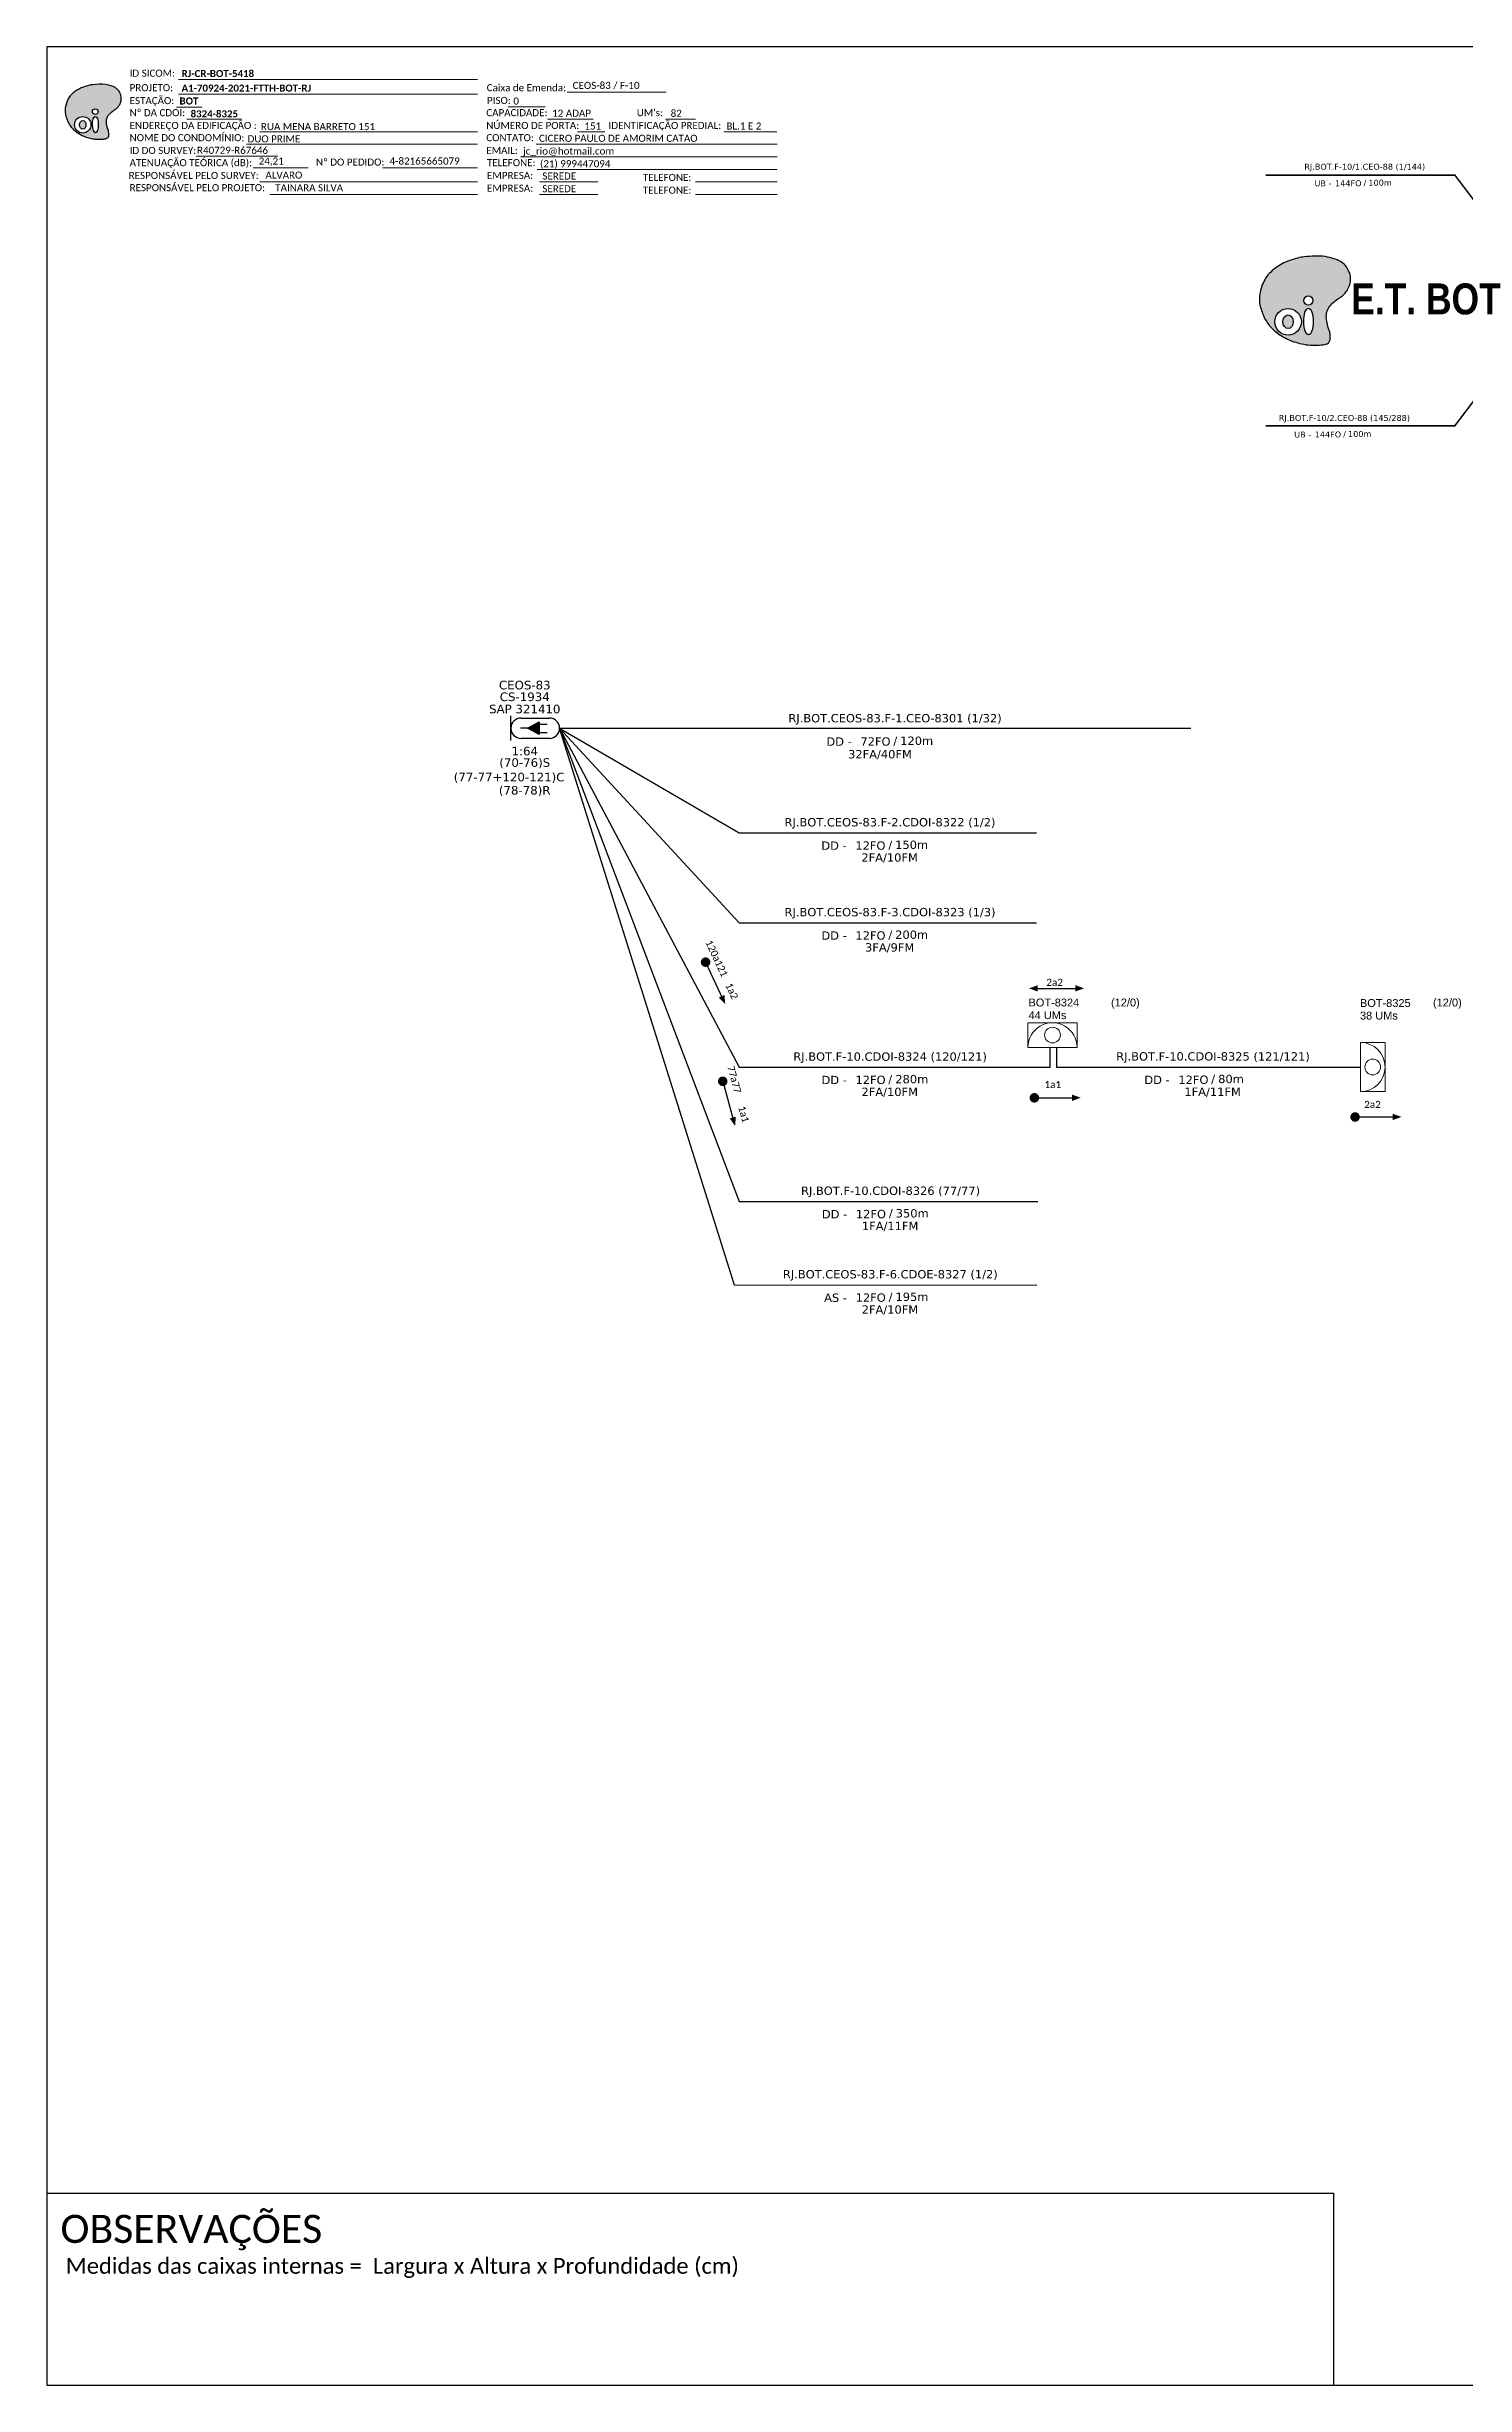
# Model space of a CAD drawing. Extents: x 1648 to 2487, y 114 to 1354.
# Drawn here: x 1648 to 2009, y 760 to 1354 of the extents above; entities that cross this region are included whole.
import ezdxf
from ezdxf.enums import TextEntityAlignment as Align

# ---------------------------------------------------------------- set-up
doc = ezdxf.new("R2010")
doc.units = 0
for name, color, linetype, lineweight in [("20.0-LEGENDA DOS CDO'S", 1, 'Continuous', 0), ('20.1-CDO_INTERIOR', 1, 'Continuous', 0), ('40.1-ETIQUETAS', 1, 'Continuous', 20)]:
    doc.layers.add(name, color=color, linetype=linetype, lineweight=lineweight)
for name, color, linetype in [('20.4-CEOS', 1, 'Continuous'), ('20.5-CABO AÉREO', 1, 'Continuous'), ('CAP a instalar', 1, 'Continuous'), ('E.T.', 7, 'Continuous'), ('SETA', 7, 'Continuous')]:
    doc.layers.add(name, color=color, linetype=linetype)
doc.styles.add('ARIAL', font='arial.ttf')
doc.styles.add('siredit', font='verdana.ttf')
doc.styles.get("Standard").update_dxf_attribs({"font": 'arial.ttf'})
doc.styles.add('SWISS BIT', font='swisscb.ttf')
doc.styles.add('WMF-Calibri0', font='calibri.ttf')
doc.styles.add('WMF-Calibri1', font='calibrib.ttf')
doc.linetypes.add('FENCELINE1', pattern='A,0.25,-0.1,[133,ltypeshp.shx,S=0.1,R=0,X=-0.1,Y=0],-0.1,1', length=1.45)

# ---------------------------------------------------------------- blocks, each defined once
blk = doc.blocks.new('OI')
h = blk.add_hatch(color=40)
edge = h.paths.add_edge_path()
edge.add_spline(control_points=[(4.35, -0.67), (3.92, -0.99), (3.26, -1.5), (2.81, -2.59), (2.9, -3.5), (3.06, -4.27), (3.31, -4.85), (3.37, -5.39), (3.4, -5.88), (3.2, -6.4), (2.54, -6.61), (1.65, -6.63), (0.55, -6.67), (-0.56, -6.42), (-1.61, -6.14), (-2.77, -5.61), (-3.92, -4.77), (-4.89, -3.7), (-5.34, -2.65), (-5.6, -1.94), (-5.85, -0.96), (-5.71, 0.47), (-5.1, 2.02), (-4.14, 3.02), (-3.3, 3.61), (-2.37, 4.16), (-1.36, 4.44), (-0.56, 4.7), (0.79, 4.85), (2.24, 4.97), (3.79, 4.57), (4.67, 4.21), (5.44, 3.65), (5.76, 2.99), (6.03, 2.21), (6.01, 1.46), (5.72, 0.64), (5.31, 0.08), (4.88, -0.38), (4.51, -0.55), (4.35, -0.67)], knot_values=[0, 0, 0, 0, 1.60434, 2.417191, 3.427595, 4.282808, 4.776746, 5.304182, 5.888771, 6.258406, 6.858137, 7.79129, 8.986195, 10.124242, 11.187857, 12.242908, 13.953784, 15.414161, 16.515391, 17.349188, 17.675853, 19.552021, 21.515531, 22.568638, 23.63245, 24.621084, 25.782718, 26.745347, 27.142653, 29.870543, 31.004649, 31.921532, 32.709589, 33.801391, 34.042471, 35.192333, 35.971461, 36.628871, 37.254359, 37.836911, 37.836911, 37.836911, 37.836911], degree=3, periodic=0)
h.paths.add_polyline_path([(1.13, -0.87, -1), (-0.04, -0.87, -1)], flags=16)
edge = h.paths.add_edge_path(flags=16)
edge.add_ellipse((0.56, -3.59), major_axis=(-0.02, 1.71), ratio=0.361305, start_angle=0, end_angle=360)
h.paths.add_polyline_path([(-0.36, -3.62, -1), (-3.8, -3.62, -1)], flags=16)
edge = h.paths.add_edge_path(flags=0)
edge.add_ellipse((-2.08, -3.62), major_axis=(0, 0.885), ratio=0.758294, start_angle=0, end_angle=360)
at = {"color": 40}
for centre, radius in [((-2.08, -3.62), 1.72), ((0.54, -0.87), 0.587)]:
    blk.add_circle(centre, radius, dxfattribs=at)
blk.add_ellipse((-2.08, -3.62), major_axis=(0, 0.885), ratio=0.758294, start_param=-3.141592653589792, end_param=3.141592653589792, dxfattribs=at)
blk.add_ellipse((0.56, -3.59), major_axis=(-0.02, 1.71), ratio=0.361305, dxfattribs=at)
at = {"color": 40, "start_tangent": (-0.800898, -0.598801), "end_tangent": (-0.800898, -0.598801)}
blk.add_spline([(4.35, -0.67), (3.2, -1.78), (2.9, -2.54), (2.92, -3.55), (3.12, -4.38), (3.28, -4.85), (3.37, -5.37), (3.35, -5.95), (3.2, -6.29), (2.66, -6.55), (1.73, -6.63), (0.54, -6.62), (-0.58, -6.41), (-1.6, -6.11), (-2.56, -5.67), (-3.95, -4.67), (-4.89, -3.56), (-5.37, -2.56), (-5.64, -1.78), (-5.72, -1.46), (-5.63, 0.42), (-4.84, 2.22), (-4.13, 2.99), (-3.27, 3.62), (-2.4, 4.09), (-1.3, 4.47), (-0.37, 4.72), (0.02, 4.77), (2.75, 4.8), (3.85, 4.53), (4.69, 4.16), (5.31, 3.68), (5.85, 2.73), (5.93, 2.5), (5.94, 1.35), (5.67, 0.62), (5.29, 0.08), (4.84, -0.36), (4.35, -0.67)], degree=3, dxfattribs=at)
blk = doc.blocks.new('ETIQUETA_RS5F')
at = {"layer": '40.1-ETIQUETAS', "color": 0, "style": 'siredit'}
blk.add_text('/', height=1.5, dxfattribs=at).set_placement((1.58, -1.95), align=Align.MIDDLE_RIGHT)
for tag, p in [('ETIQUETA_R_PRIMARIA', (1.21, 4.1)), ('ETIQUETA_R_SECUNDARIA', (1.21, 2.1)), ('F_ATIVAS/F_MORTAS', (1.14, -4.24))]:
    blk.add_attdef(tag, text='', height=1.5, dxfattribs=at).set_placement(p, align=Align.MIDDLE_CENTER)
for tag, p in [('TIPO_CABO', (-6.58, -2.12)), ('CAP_CABO', (0.4, -2.09))]:
    blk.add_attdef(tag, text='', height=1.5, dxfattribs=at).set_placement(p, align=Align.MIDDLE_RIGHT)
blk.add_attdef('METROS', text='', height=1.5, dxfattribs=at).set_placement((2.14, -1.95), align=Align.MIDDLE_LEFT)
for tag, p in [('FUSÃO_1', (0.85, -8.39)), ('FUSÃO_2', (0.85, -10.6)), ('FUSÃO_3', (0.85, -12.93)), ('FUSÃO_4', (0.85, -15.14)), ('FUSÃO_5', (0.85, -17.16))]:
    blk.add_attdef(tag, text='', height=1.5, dxfattribs=at).set_placement(p, align=Align.CENTER)

msp = doc.modelspace()

# ---------------------------------------------------------------- hatches: boundary and pattern name
msp.add_hatch(color=5).paths.add_polyline_path([(1773.47, 1182.74), (1770.48, 1181.15), (1773.47, 1179.56)])

# ---------------------------------------------------------------- linework, layer by layer
msp.add_lwpolyline([(1648.32, 760.25), (2486.88, 760.25), (2486.88, 1354.25), (1648.32, 1354.25), (1648.32, 760.25)])
at = {"color": 7, "lineweight": 0}
for points in [[(1681.79, 1345.9), (1757.76, 1345.9)], [(1780.6, 1342.7), (1805.74, 1342.7)], [(1681.28, 1338.93), (1687.83, 1338.93)], [(1681.79, 1342.21), (1757.76, 1342.21)], [(1765.56, 1338.97), (1775.04, 1338.97)], [(1683.94, 1335.86), (1697.88, 1335.86)], [(1702.51, 1332.62), (1757.76, 1332.62)], [(1775.61, 1335.86), (1787.23, 1335.86)], [(1783.19, 1332.62), (1790.14, 1332.62)], [(1805.55, 1335.86), (1813.22, 1335.86)], [(1820.37, 1332.62), (1833.92, 1332.62)], [(1686.26, 1326.45), (1707.08, 1326.45)], [(1699.1, 1329.51), (1757.76, 1329.51)], [(1768.69, 1326.27), (1833.95, 1326.27)], [(1772.73, 1329.51), (1833.95, 1329.51)], [(1700.79, 1323.48), (1714.74, 1323.48)], [(1702.51, 1319.92), (1757.76, 1319.92)], [(1733.63, 1323.49), (1757.78, 1323.49)], [(1772.97, 1323.04), (1833.95, 1323.04)], [(1773.58, 1319.92), (1788.38, 1319.92)], [(1813.18, 1319.92), (1833.95, 1319.92)], [(1705, 1316.69), (1757.76, 1316.69)], [(1773.58, 1316.69), (1788.38, 1316.69)], [(1813.18, 1316.69), (1833.95, 1316.69)]]:
    msp.add_lwpolyline(points, dxfattribs=at)
at = {"color": 5}
msp.add_lwpolyline([(1770.48, 1181.15), (1773.47, 1182.74), (1773.47, 1179.56), (1770.48, 1181.15)], dxfattribs=at)
at = {"const_width": 1.21}
for points in [[(1815.51, 1122.27, 1), (1816.02, 1121.18, 1)], [(1819.97, 1092.05, 1), (1820.29, 1090.88, 1)], [(1898.73, 1087.27, 1), (1899.94, 1087.27, 1)], [(1980.24, 1082.4, 1), (1981.45, 1082.4, 1)]]:
    msp.add_lwpolyline(points, format="xyb", close=True, dxfattribs=at)
at = {"color": 7}
for points in [[(1648.39, 809.01), (1975.35, 809.01)], [(1975.35, 809.01), (1975.35, 760.25)]]:
    msp.add_lwpolyline(points, dxfattribs=at)
at = {"layer": '20.1-CDO_INTERIOR', "color": 1, "lineweight": 18}
for points in [[(1910.19, 1106.34), (1897.69, 1106.33), (1897.69, 1100.08), (1910.19, 1100.08)], [(1988.45, 1088.84), (1988.45, 1101.34), (1982.2, 1101.34), (1982.2, 1088.84)]]:
    msp.add_lwpolyline(points, close=True, dxfattribs=at)
for centre in [(1903.94, 1103.21), (1985.33, 1095.09)]:
    msp.add_circle(centre, 2, dxfattribs=at)
for centre, start, end in [((1903.94, 1100.08), 0.02466, 180.02466), ((1982.2, 1095.09), 270, 90)]:
    msp.add_arc(centre, 6.25, start, end, dxfattribs=at)
at = {"layer": '20.4-CEOS', "color": 5}
for p, q in [((1766.28, 1178.04), (1766.28, 1184.26)), ((1768.86, 1183.73), (1776.09, 1183.73)), ((1773.33, 1182.17), (1775.52, 1182.17)), ((1770.48, 1181.15), (1768.74, 1181.15)), ((1776.09, 1178.57), (1768.86, 1178.57)), ((1770.48, 1181.15), (1773.46, 1181.15)), ((1773.33, 1180.03), (1775.52, 1180.03))]:
    msp.add_line(p, q, dxfattribs=at)
for centre, start, end in [((1768.86, 1181.15), 90, 270), ((1776.09, 1181.15), 270, 90)]:
    msp.add_arc(centre, 2.58, start, end, dxfattribs=at)
at = {"layer": '20.5-CABO AÉREO', "color": 0, "ltscale": 50, "const_width": 0.4}
for points in [[(1958.13, 1321.64), (2006.21, 1321.64), (2030.34, 1289.82)], [(1958.13, 1257.99), (2006.21, 1257.99), (2030.34, 1289.82)]]:
    msp.add_lwpolyline(points, dxfattribs=at)
at = {"layer": 'CAP a instalar', "color": 7, "ltscale": 7}
for points in [[(1778.66, 1181.15), (1939.13, 1181.15)], [(1823.09, 1039.72), (1778.66, 1181.15)]]:
    msp.add_lwpolyline(points, dxfattribs=at)
at = {"layer": 'CAP a instalar', "color": 8, "ltscale": 7}
for points in [[(1778.66, 1181.15), (1824.33, 1154.54)], [(1778.66, 1181.15), (1824.33, 1131.71)], [(1778.66, 1181.15), (1824.33, 1060.93)], [(1824.33, 1154.54), (1899.91, 1154.57)], [(1824.33, 1131.71), (1899.87, 1131.74)], [(1824.33, 1060.93), (1900.22, 1060.96)]]:
    msp.add_lwpolyline(points, dxfattribs=at)
at = {"layer": 'CAP a instalar', "color": 1, "ltscale": 7}
for points in [[(1778.66, 1181.15), (1824.33, 1095.02)], [(1824.33, 1095.02), (1903.32, 1095.05), (1903.31, 1100.08)], [(1904.94, 1100.08), (1904.95, 1095.05), (1982.2, 1095.09)]]:
    msp.add_lwpolyline(points, dxfattribs=at)
at = {"layer": 'CAP a instalar', "color": 7, "linetype": 'FENCELINE1', "ltscale": 7}
msp.add_lwpolyline([(1823.09, 1039.72), (1899.99, 1039.76)], dxfattribs=at)
at = {"layer": 'SETA'}
for points in [[(1815.76, 1121.73), (1820.17, 1112.31)], [(1900.18, 1115.07), (1910.58, 1115.07)], [(1820.13, 1091.47), (1822.89, 1081.44)], [(1899.34, 1087.27), (1909.74, 1087.27)], [(1980.85, 1082.4), (1991.25, 1082.4)]]:
    msp.add_lwpolyline(points, dxfattribs=at)
for points in [[(1820.56, 1113.41), (1820.77, 1111.06), (1819.1, 1112.73)], [(1900.18, 1114.26), (1897.97, 1115.07), (1900.18, 1115.87)], [(1909.75, 1115.89), (1911.97, 1115.08), (1909.75, 1114.28)], [(1908.91, 1088.09), (1911.12, 1087.28), (1908.91, 1086.48)], [(1823.46, 1082.46), (1823.27, 1080.11), (1821.91, 1082.03)], [(1990.42, 1083.23), (1992.63, 1082.42), (1990.42, 1081.61)]]:
    msp.add_solid(points, dxfattribs=at)

# ---------------------------------------------------------------- block references
at = {"color": 7, "xscale": 1.213923925163967, "yscale": 1.213923925163967, "zscale": 1.213923925163967, "rotation": 0.1532896023949059}
msp.add_blockref('OI', (1659.99, 1338.83), dxfattribs=at)
at = {"layer": '40.1-ETIQUETAS', "color": 0}
ref = msp.add_blockref('ETIQUETA_RS5F', (1982.12, 1321.68), dxfattribs=at)
ref.add_attrib('ETIQUETA_R_SECUNDARIA', 'RJ.BOT.F-10/1.CEO-88 (1/144)', dxfattribs={"color": 0, "height": 1.5, "style": 'siredit'}).set_placement((1983.3, 1323.78), align=Align.MIDDLE_CENTER)
ref.add_attrib('TIPO_CABO', 'UB - ', dxfattribs={"color": 0, "height": 1.5, "style": 'siredit'}).set_placement((1975.5, 1319.56), align=Align.MIDDLE_RIGHT)
ref.add_attrib('CAP_CABO', '144FO', dxfattribs={"color": 0, "height": 1.5, "style": 'siredit'}).set_placement((1982.48, 1319.58), align=Align.MIDDLE_RIGHT)
ref.add_attrib('METROS', '100m', dxfattribs={"color": 0, "height": 1.5, "style": 'siredit'}).set_placement((1984.23, 1319.72), align=Align.MIDDLE_LEFT)
ref = msp.add_blockref('ETIQUETA_RS5F', (1976.94, 1257.86), dxfattribs=at)
ref.add_attrib('ETIQUETA_R_SECUNDARIA', 'RJ.BOT.F-10/2.CEO-88 (145/288)', dxfattribs={"color": 0, "height": 1.5, "style": 'siredit'}).set_placement((1978.12, 1259.97), align=Align.MIDDLE_CENTER)
ref.add_attrib('TIPO_CABO', 'UB - ', dxfattribs={"color": 0, "height": 1.5, "style": 'siredit'}).set_placement((1970.32, 1255.75), align=Align.MIDDLE_RIGHT)
ref.add_attrib('CAP_CABO', '144FO', dxfattribs={"color": 0, "height": 1.5, "style": 'siredit'}).set_placement((1977.31, 1255.77), align=Align.MIDDLE_RIGHT)
ref.add_attrib('METROS', '100m', dxfattribs={"color": 0, "height": 1.5, "style": 'siredit'}).set_placement((1979.05, 1255.91), align=Align.MIDDLE_LEFT)
at = {"layer": 'CAP a instalar', "color": 7, "linetype": 'FENCELINE1', "ltscale": 7}
ref = msp.add_blockref('ETIQUETA_RS5F', (1862.25, 1180.73), dxfattribs=dict(at, xscale=1.411343981848631, yscale=1.411343981849711, zscale=1.411343981849999))
ref.add_attrib('ETIQUETA_R_SECUNDARIA', 'RJ.BOT.CEOS-83.F-1.CEO-8301 (1/32)', dxfattribs={"layer": '40.1-ETIQUETAS', "color": 0, "height": 2.117, "style": 'siredit'}).set_placement((1863.92, 1183.7), align=Align.MIDDLE_CENTER)
ref.add_attrib('TIPO_CABO', 'DD -', dxfattribs={"layer": '40.1-ETIQUETAS', "color": 0, "height": 2.117, "style": 'siredit'}).set_placement((1852.92, 1177.75), align=Align.MIDDLE_RIGHT)
ref.add_attrib('CAP_CABO', '72FO', dxfattribs={"layer": '40.1-ETIQUETAS', "color": 0, "height": 2.117, "style": 'siredit'}).set_placement((1862.77, 1177.78), align=Align.MIDDLE_RIGHT)
ref.add_attrib('METROS', '120m', dxfattribs={"layer": '40.1-ETIQUETAS', "color": 0, "height": 2.117, "style": 'siredit'}).set_placement((1865.24, 1177.97), align=Align.MIDDLE_LEFT)
ref.add_attrib('F_ATIVAS/F_MORTAS', '32FA/40FM', dxfattribs={"layer": '40.1-ETIQUETAS', "color": 0, "height": 2.117, "style": 'siredit'}).set_placement((1860.09, 1174.55), align=Align.MIDDLE_CENTER)
at = {"layer": 'CAP a instalar', "color": 8, "linetype": 'FENCELINE1', "ltscale": 7}
ref = msp.add_blockref('ETIQUETA_RS5F', (1860.97, 1154.3), dxfattribs=dict(at, xscale=1.411343981848631, yscale=1.411343981849711, zscale=1.411343981849999))
ref.add_attrib('ETIQUETA_R_SECUNDARIA', 'RJ.BOT.CEOS-83.F-2.CDOI-8322 (1/2)', dxfattribs={"layer": '40.1-ETIQUETAS', "color": 0, "height": 2.117, "style": 'siredit'}).set_placement((1862.64, 1157.27), align=Align.MIDDLE_CENTER)
ref.add_attrib('TIPO_CABO', 'DD -', dxfattribs={"layer": '40.1-ETIQUETAS', "color": 0, "height": 2.117, "style": 'siredit'}).set_placement((1851.63, 1151.32), align=Align.MIDDLE_RIGHT)
ref.add_attrib('CAP_CABO', '12FO', dxfattribs={"layer": '40.1-ETIQUETAS', "color": 0, "height": 2.117, "style": 'siredit'}).set_placement((1861.49, 1151.35), align=Align.MIDDLE_RIGHT)
ref.add_attrib('METROS', '150m', dxfattribs={"layer": '40.1-ETIQUETAS', "color": 0, "height": 2.117, "style": 'siredit'}).set_placement((1863.95, 1151.55), align=Align.MIDDLE_LEFT)
ref.add_attrib('F_ATIVAS/F_MORTAS', '2FA/10FM', dxfattribs={"layer": '40.1-ETIQUETAS', "color": 0, "height": 2.117, "style": 'siredit'}).set_placement((1862.54, 1148.31), align=Align.MIDDLE_CENTER)
ref = msp.add_blockref('ETIQUETA_RS5F', (1860.98, 1131.47), dxfattribs=dict(at, xscale=1.411343981848631, yscale=1.411343981849711, zscale=1.411343981849999))
ref.add_attrib('ETIQUETA_R_SECUNDARIA', 'RJ.BOT.CEOS-83.F-3.CDOI-8323 (1/3)', dxfattribs={"layer": '40.1-ETIQUETAS', "color": 0, "height": 2.117, "style": 'siredit'}).set_placement((1862.65, 1134.44), align=Align.MIDDLE_CENTER)
ref.add_attrib('TIPO_CABO', 'DD -', dxfattribs={"layer": '40.1-ETIQUETAS', "color": 0, "height": 2.117, "style": 'siredit'}).set_placement((1851.65, 1128.48), align=Align.MIDDLE_RIGHT)
ref.add_attrib('CAP_CABO', '12FO', dxfattribs={"layer": '40.1-ETIQUETAS', "color": 0, "height": 2.117, "style": 'siredit'}).set_placement((1861.5, 1128.51), align=Align.MIDDLE_RIGHT)
ref.add_attrib('METROS', '200m', dxfattribs={"layer": '40.1-ETIQUETAS', "color": 0, "height": 2.117, "style": 'siredit'}).set_placement((1863.96, 1128.71), align=Align.MIDDLE_LEFT)
ref.add_attrib('F_ATIVAS/F_MORTAS', '3FA/9FM', dxfattribs={"layer": '40.1-ETIQUETAS', "color": 0, "height": 2.117, "style": 'siredit'}).set_placement((1862.55, 1125.48), align=Align.MIDDLE_CENTER)
ref = msp.add_blockref('ETIQUETA_RS5F', (1861.11, 1060.7), dxfattribs=dict(at, xscale=1.411343981848631, yscale=1.411343981849711, zscale=1.411343981849999))
ref.add_attrib('ETIQUETA_R_SECUNDARIA', 'RJ.BOT.F-10.CDOI-8326 (77/77)', dxfattribs={"layer": '40.1-ETIQUETAS', "color": 0, "height": 2.117, "style": 'siredit'}).set_placement((1862.78, 1063.67), align=Align.MIDDLE_CENTER)
ref.add_attrib('TIPO_CABO', 'DD -', dxfattribs={"layer": '40.1-ETIQUETAS', "color": 0, "height": 2.117, "style": 'siredit'}).set_placement((1851.77, 1057.71), align=Align.MIDDLE_RIGHT)
ref.add_attrib('CAP_CABO', '12FO', dxfattribs={"layer": '40.1-ETIQUETAS', "color": 0, "height": 2.117, "style": 'siredit'}).set_placement((1861.62, 1057.74), align=Align.MIDDLE_RIGHT)
ref.add_attrib('METROS', '350m', dxfattribs={"layer": '40.1-ETIQUETAS', "color": 0, "height": 2.117, "style": 'siredit'}).set_placement((1864.09, 1057.94), align=Align.MIDDLE_LEFT)
ref.add_attrib('F_ATIVAS/F_MORTAS', '1FA/11FM', dxfattribs={"layer": '40.1-ETIQUETAS', "color": 0, "height": 2.117, "style": 'siredit'}).set_placement((1862.67, 1054.71), align=Align.MIDDLE_CENTER)
at = {"layer": 'CAP a instalar', "color": 7, "linetype": 'FENCELINE1', "ltscale": 7}
ref = msp.add_blockref('ETIQUETA_RS5F', (1861.05, 1039.49), dxfattribs=dict(at, xscale=1.411343981848631, yscale=1.411343981849711, zscale=1.411343981849999))
ref.add_attrib('ETIQUETA_R_SECUNDARIA', 'RJ.BOT.CEOS-83.F-6.CDOE-8327 (1/2)', dxfattribs={"layer": '40.1-ETIQUETAS', "color": 0, "height": 2.117, "style": 'siredit'}).set_placement((1862.72, 1042.46), align=Align.MIDDLE_CENTER)
ref.add_attrib('TIPO_CABO', 'AS -', dxfattribs={"layer": '40.1-ETIQUETAS', "color": 0, "height": 2.117, "style": 'siredit'}).set_placement((1851.71, 1036.5), align=Align.MIDDLE_RIGHT)
ref.add_attrib('CAP_CABO', '12FO', dxfattribs={"layer": '40.1-ETIQUETAS', "color": 0, "height": 2.117, "style": 'siredit'}).set_placement((1861.57, 1036.53), align=Align.MIDDLE_RIGHT)
ref.add_attrib('METROS', '195m', dxfattribs={"layer": '40.1-ETIQUETAS', "color": 0, "height": 2.117, "style": 'siredit'}).set_placement((1864.03, 1036.73), align=Align.MIDDLE_LEFT)
ref.add_attrib('F_ATIVAS/F_MORTAS', '2FA/10FM', dxfattribs={"layer": '40.1-ETIQUETAS', "color": 0, "height": 2.117, "style": 'siredit'}).set_placement((1862.62, 1033.5), align=Align.MIDDLE_CENTER)
at = {"layer": 'E.T.', "color": 7, "xscale": 1.965288924615791, "yscale": 1.965288909013879, "zscale": 1.965288907678581}
msp.add_blockref('OI', (1967.9, 1291.51), dxfattribs=at)

# ---------------------------------------------------------------- texts
at = {"color": 7, "lineweight": 0, "style": 'WMF-Calibri0'}
for s, height, p in [('ID SICOM:', 1.793, (1669.39, 1346.65)), ('PROJETO:', 1.793, (1669.39, 1342.96)), ('Caixa de Emenda:', 1.7927, (1760.15, 1342.96)), ('ESTAÇÃO:', 1.793, (1669.39, 1339.68)), ('Nº DA CDOI:', 1.7927, (1669.39, 1336.61)), ('CAPACIDADE:', 1.7927, (1760.04, 1336.61)), ('PISO:', 1.793, (1760.22, 1339.72)), ("UM's:", 1.793, (1798.28, 1336.61)), ('ENDEREÇO DA EDIFICAÇÃO :', 1.7927, (1669.39, 1333.37)), ('NOME DO CONDOMÍNIO:', 1.7927, (1669.39, 1330.26)), ('CONTATO:', 1.793, (1760.04, 1330.26)), ('NÚMERO DE PORTA:', 1.7927, (1760.04, 1333.37)), ('IDENTIFICAÇÃO PREDIAL:', 1.7927, (1791.12, 1333.37)), ('ATENUAÇÃO TEÓRICA (dB):', 1.7927, (1669.39, 1323.91)), ('ID DO SURVEY:', 1.7927, (1669.39, 1327.02)), ('Nº DO PEDIDO:', 1.7927, (1716.76, 1324.06)), ('EMAIL:', 1.793, (1760.04, 1327.02)), ('TELEFONE:', 1.793, (1760.22, 1323.91)), ('RESPONSÁVEL PELO SURVEY:', 1.7927, (1669.15, 1320.67)), ('RESPONSÁVEL PELO PROJETO:', 1.7927, (1669.39, 1317.56)), ('EMPRESA:', 1.793, (1760.22, 1320.67)), ('EMPRESA:', 1.793, (1760.22, 1317.43)), ('TELEFONE:', 1.793, (1799.82, 1320.17)), ('TELEFONE:', 1.793, (1799.82, 1316.93))]:
    msp.add_text(s, height=height, dxfattribs=at).set_placement(p)
at = {"color": 7}
for s, height, style, p in [('RJ-CR-BOT-5418', 1.7927, 'WMF-Calibri1', (1682.59, 1346.55)), ('A1-70924-2021-FTTH-BOT-RJ', 1.7927, 'WMF-Calibri1', (1682.59, 1342.86)), ('CEOS-83 / F-10', 1.7927, 'WMF-Calibri0', (1782, 1343.54)), ('BOT', 1.793, 'WMF-Calibri1', (1682.07, 1339.58)), ('0', 1.79, 'WMF-Calibri0', (1766.91, 1339.57)), ('12 ADAP', 1.793, 'WMF-Calibri0', (1776.78, 1336.48)), ('82', 1.793, 'WMF-Calibri0', (1806.9, 1336.46)), ('DUO PRIME', 1.793, 'WMF-Calibri0', (1699.36, 1329.97)), ('RUA MENA BARRETO 151', 1.7927, 'WMF-Calibri0', (1702.77, 1333.08)), ('CICERO PAULO DE AMORIM CATAO', 1.7927, 'WMF-Calibri0', (1773.43, 1330.11)), ('151', 1.793, 'WMF-Calibri0', (1784.97, 1333.22)), ('BL.1 E 2', 1.793, 'WMF-Calibri0', (1821.07, 1333.22)), ('R40729-R67646 ', 1.7927, 'WMF-Calibri0', (1686.52, 1327.06)), ('24,21', 1.793, 'WMF-Calibri0', (1702.19, 1324.32)), ('4-82165665079', 1.7927, 'WMF-Calibri0', (1735.44, 1324.33)), ('jc_rio@hotmail.com', 1.7927, 'WMF-Calibri0', (1769.39, 1326.87)), ('(21) 999447094', 1.7927, 'WMF-Calibri0', (1773.68, 1323.64)), ('ALVARO', 1.793, 'WMF-Calibri0', (1703.91, 1320.76)), ('TAINARA SILVA', 1.7927, 'WMF-Calibri0', (1706.4, 1317.53)), ('SEREDE', 1.793, 'WMF-Calibri0', (1774.28, 1320.52)), ('SEREDE', 1.793, 'WMF-Calibri0', (1774.28, 1317.29)), ('OBSERVAÇÕES', 7.1308, 'WMF-Calibri0', (1651.81, 796.4))]:
    msp.add_text(s, height=height, dxfattribs=dict(at, style=style)).set_placement(p)
at = {"color": 7, "style": 'WMF-Calibri1'}
msp.add_text('8324-8325', height=1.793, dxfattribs=at).set_placement((1690.91, 1336.32), align=Align.CENTER)
at = {"char_height": 1.815, "width": 30.6841, "attachment_point": 5}
for s, insert, rotation in [('\\C7;\\fCalibri|b0|i0|c0|p34;120a121', (1818.58, 1122.67), 295.08698), ('\\C7;\\fCalibri|b0|i0|c0|p34;1a2', (1822.43, 1114.39), 295.08698), ('{\\fCalibri|b0|i0|c0|p34;\\C7;77a77}', (1823.07, 1091.92), 285.37903), ('{\\fCalibri|b0|i0|c0|p34;\\C7;1a1}', (1825.47, 1083.11), 285.37903)]:
    msp.add_mtext(s, dxfattribs=dict(at, insert=insert, rotation=rotation))
at = {"color": 1, "char_height": 1.815, "width": 30.6841, "attachment_point": 5}
for s, insert in [('\\C7;\\fCalibri|b0|i0|c0|p34;2a2', (1904.48, 1116.6)), ('\\C7;\\fCalibri|b0|i0|c0|p34;1a1', (1904.02, 1090.64)), ('\\C7;\\fCalibri|b0|i0|c0|p34;2a2', (1985.27, 1085.58))]:
    msp.add_mtext(s, dxfattribs=dict(at, insert=insert))
at = {"color": 7, "insert": (1653.16, 792.56), "char_height": 4, "width": 658.8434, "attachment_point": 1, "style": 'WMF-Calibri0'}
msp.add_mtext('Medidas das caixas internas =  Largura x Altura x Profundidade (cm)', dxfattribs=at)
at = {"layer": "20.0-LEGENDA DOS CDO'S", "color": 1, "linetype": 'FENCELINE1', "style": 'ARIAL'}
for s, p in [('BOT-8324', (1897.84, 1110.48)), ('BOT-8325', (1982.08, 1110.35)), ('44 UMs', (1897.85, 1107.27)), ('38 UMs', (1982.09, 1107.15))]:
    msp.add_text(s, height=2, dxfattribs=at).set_placement(p)
for p in [(1920.52, 1110.48), (2002.36, 1110.48)]:
    msp.add_text('     (12/0)', height=2.0005, dxfattribs=at).set_placement(p, align=Align.CENTER)
at = {"layer": '20.4-CEOS', "color": 5, "style": 'siredit'}
for s, p in [('CEOS-83', (1769.81, 1193.2)), ('CS-1934', (1769.81, 1190.23)), ('SAP 321410', (1769.81, 1187.13)), ('1:64', (1769.81, 1176.44)), ('(70-76)S', (1769.81, 1173.52)), ('(78-78)R', (1769.79, 1166.48))]:
    msp.add_text(s, height=2.183, dxfattribs=at).set_placement(p, align=Align.TOP_CENTER)
at = {"layer": '20.4-CEOS', "color": 1, "style": 'siredit'}
msp.add_text('(77-77+120-121)C', height=2.1826, dxfattribs=at).set_placement((1765.83, 1169.84), align=Align.TOP_CENTER)
at = {"layer": '40.1-ETIQUETAS', "color": 1, "linetype": 'FENCELINE1', "style": 'siredit'}
for s, p in [('RJ.BOT.F-10.CDOI-8325 (121/121)', (1944.74, 1097.79)), ('RJ.BOT.F-10.CDOI-8324 (120/121)', (1862.67, 1097.75)), ('2FA/10FM', (1862.57, 1088.79)), ('1FA/11FM', (1944.63, 1088.82))]:
    msp.add_text(s, height=2.117, dxfattribs=at).set_placement(p, align=Align.MIDDLE_CENTER)
at = {"layer": '40.1-ETIQUETAS', "color": 1, "style": 'siredit'}
for p in [(1863.19, 1092.02), (1945.25, 1092.06)]:
    msp.add_text('/', height=2.12, dxfattribs=at).set_placement(p, align=Align.MIDDLE_RIGHT)
at = {"layer": '40.1-ETIQUETAS', "color": 1, "linetype": 'FENCELINE1', "style": 'siredit'}
for s, p in [('280m', (1863.99, 1092.02)), ('80m', (1946.05, 1092.06))]:
    msp.add_text(s, height=2.117, dxfattribs=at).set_placement(p, align=Align.MIDDLE_LEFT)
for s, p in [('DD -', (1851.67, 1091.8)), ('12FO', (1861.52, 1091.83)), ('DD -', (1933.73, 1091.83)), ('12FO', (1943.58, 1091.86))]:
    msp.add_text(s, height=2.117, dxfattribs=at).set_placement(p, align=Align.MIDDLE_RIGHT)
at = {"layer": 'E.T.', "color": 40, "style": 'SWISS BIT'}
msp.add_text('E.T. BOT', height=7.861, dxfattribs=at).set_placement((1998.86, 1286.27), align=Align.CENTER)

doc.saveas('drawing.dxf')
